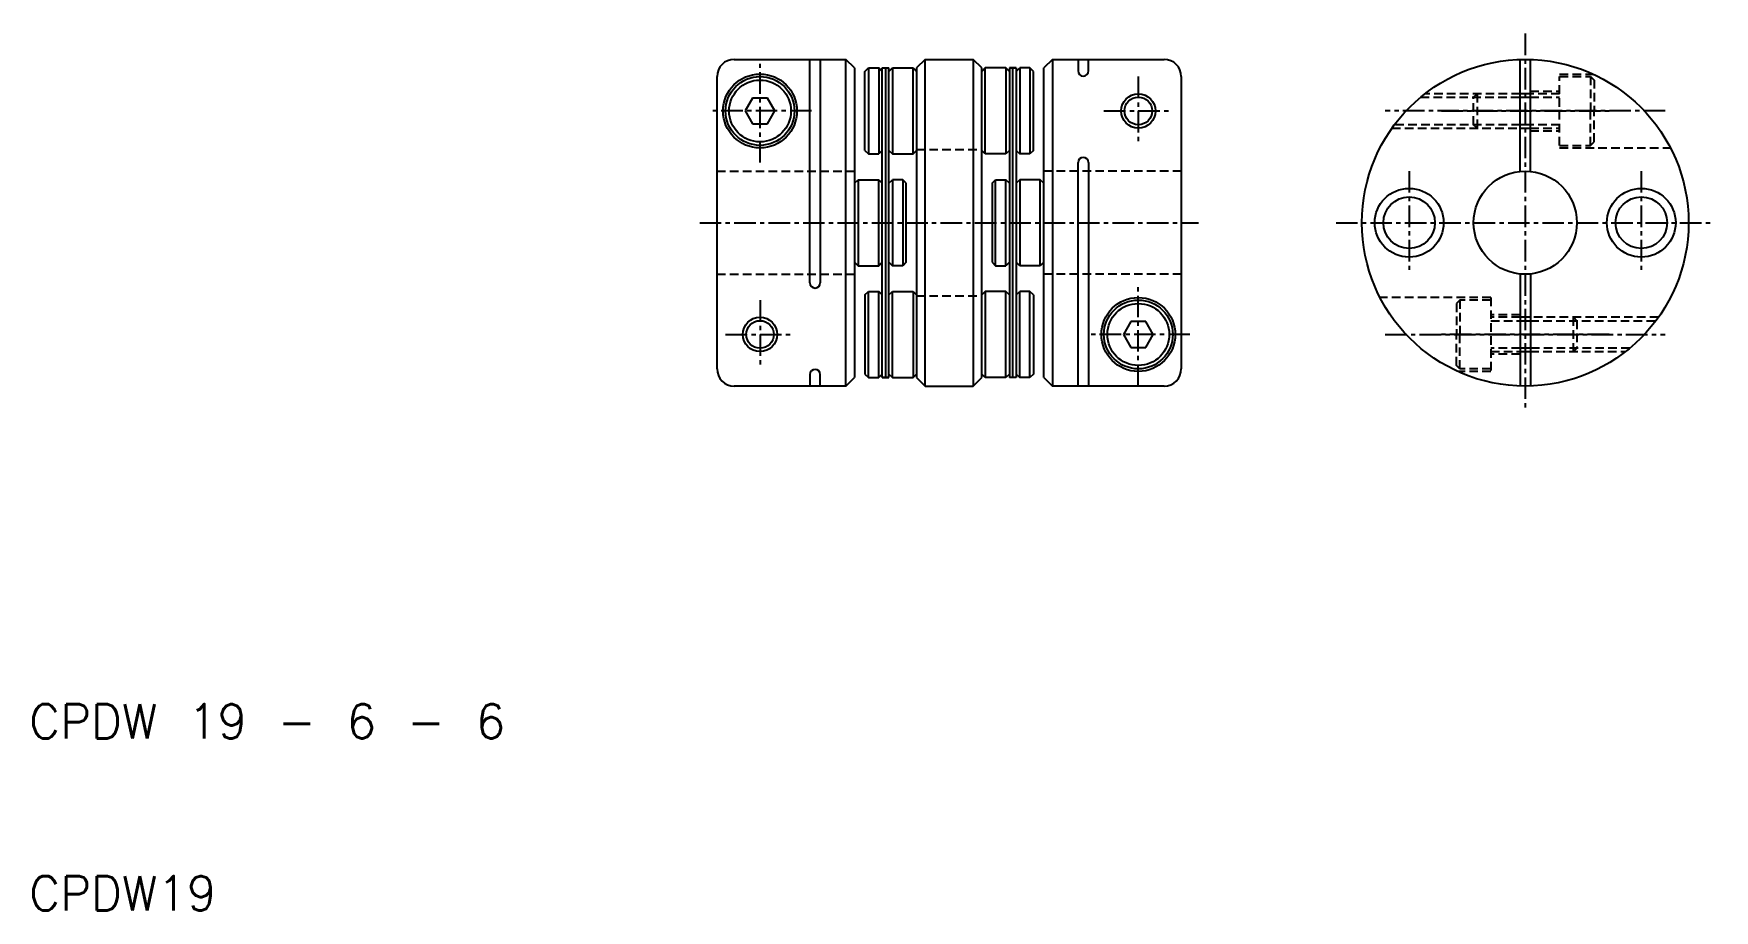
# Model space of a CAD drawing. Extents: x 10.3 to 108, y 10 to 61.
import ezdxf

# ---------------------------------------------------------------- set-up
doc = ezdxf.new("R2010")
doc.units = 0
doc.linetypes.add('CENTER', pattern=[2, 1.25, -0.25, 0.25, -0.25])
doc.linetypes.add('DASHED', pattern=[0.75, 0.5, -0.25])
doc.layers.get('0').update_dxf_attribs({"linetype": 'CONTINUOUS'})
doc.layers.add('CENTER', color=1, linetype='CENTER')
doc.styles.get("Standard").update_dxf_attribs({"font": 'txt.shx'})

msp = doc.modelspace()

# ---------------------------------------------------------------- linework, layer by layer
at = {"color": 7, "linetype": 'CONTINUOUS'}
for p, q in [((51, 59.5), (57.5, 59.5)), ((55.4, 46.501), (55.4, 59.5)), ((56, 59.5), (56, 46.501)), ((57.5, 40.5), (57.5, 59.5)), ((58, 59), (57.5, 59.5)), ((58, 59), (58, 52.3)), ((58.6, 58.8), (58.8, 59)), ((58.6, 54.2), (58.6, 58.8)), ((58.8, 59), (59.4, 59)), ((58.8, 59), (58.8, 54)), ((59.6, 58.8), (59.4, 59)), ((59.4, 59), (59.4, 54)), ((59.6, 58.8), (59.6, 59)), ((59.6, 59), (60, 59)), ((59.6, 54.2), (59.6, 58.8)), ((59.8, 59), (59.8, 41)), ((60, 58.8), (60, 59)), ((60, 58.8), (60.2, 59)), ((60, 54.2), (60, 58.8)), ((60.2, 59), (61.4, 59)), ((60.2, 59), (60.2, 54)), ((61.4, 59), (61.6, 58.8)), ((61.4, 54), (61.4, 59)), ((62.1, 59.5), (61.6, 59)), ((61.6, 59), (61.6, 58.8)), ((61.6, 58.8), (61.6, 54.2)), ((62.1, 59.5), (64.9, 59.5)), ((62.1, 40.5), (62.1, 59.5)), ((65.4, 59), (64.9, 59.5)), ((64.9, 59.5), (64.9, 40.5)), ((65.4, 58.8), (65.4, 59)), ((65.6, 59), (65.4, 58.8)), ((65.4, 54.2), (65.4, 58.8)), ((66.8, 59), (65.6, 59)), ((65.6, 54), (65.6, 59)), ((67, 58.8), (66.8, 59)), ((66.8, 59), (66.8, 54)), ((67, 59), (67.4, 59)), ((67.4, 59), (67, 59)), ((67, 59), (67, 58.8)), ((67, 58.8), (67, 54.2)), ((67.2, 41), (67.2, 59)), ((67.4, 58.8), (67.6, 59)), ((67.4, 59), (67.4, 58.8)), ((67.4, 58.8), (67.4, 54.2)), ((68.2, 59), (67.6, 59)), ((67.6, 59), (67.6, 54)), ((68.4, 58.8), (68.2, 59)), ((68.2, 59), (68.2, 54)), ((68.4, 54.2), (68.4, 58.8)), ((69.5, 59.5), (69, 59)), ((69, 52.3), (69, 59)), ((69.5, 59.5), (76, 59.5)), ((69.5, 59.5), (69.5, 40.5)), ((71, 59.5), (71, 58.829)), ((71.6, 58.829), (71.6, 59.5)), ((96.7, 52.985), (96.7, 59.495)), ((97.3, 52.985), (97.3, 59.495)), ((50, 41.5), (50, 58.5)), ((77, 58.5), (77, 41.5)), ((96.7, 54.46), (96.7, 58.487)), ((52.067, 57.25), (51.634, 56.5)), ((52.933, 57.25), (52.067, 57.25)), ((53.366, 56.5), (52.933, 57.25)), ((97.3, 57.5), (96.7, 57.5)), ((51.634, 56.5), (52.067, 55.75)), ((52.067, 55.75), (52.933, 55.75)), ((52.933, 55.75), (53.366, 56.5)), ((96.7, 55.5), (97.3, 55.5)), ((58.6, 54.2), (58.8, 54)), ((58.8, 54), (59.4, 54)), ((59.6, 54.2), (59.4, 54)), ((59.6, 52.3), (59.6, 54.2)), ((60, 52.3), (60, 54.2)), ((60, 54.2), (60.2, 54)), ((60.2, 54), (61.4, 54)), ((61.4, 54), (61.6, 54.2)), ((61.6, 54.2), (61.6, 45.8)), ((65.4, 45.8), (65.4, 54.2)), ((65.6, 54), (65.4, 54.2)), ((66.8, 54), (65.6, 54)), ((67, 54.2), (66.8, 54)), ((67, 54.2), (67, 52.3)), ((67.4, 54.2), (67.4, 52.3)), ((67.4, 54.2), (67.6, 54)), ((68.2, 54), (67.6, 54)), ((68.4, 54.2), (68.2, 54)), ((71, 40.5), (71, 53.499)), ((71.6, 53.499), (71.6, 40.5)), ((58, 52.3), (58.2, 52.5)), ((58, 52.3), (58, 47.7)), ((58.2, 52.5), (59.4, 52.5)), ((58.2, 52.5), (58.2, 47.5)), ((59.4, 52.5), (59.6, 52.3)), ((59.4, 47.5), (59.4, 52.5)), ((59.6, 47.7), (59.6, 52.3)), ((60, 52.3), (60.2, 52.5)), ((60, 47.7), (60, 52.3)), ((60.8, 52.5), (60.2, 52.5)), ((60.2, 52.5), (60.2, 47.5)), ((61, 52.3), (60.8, 52.5)), ((60.8, 52.5), (60.8, 47.5)), ((61, 47.7), (61, 52.3)), ((66, 52.3), (66.2, 52.5)), ((66, 52.3), (66, 47.7)), ((66.2, 52.5), (66.8, 52.5)), ((66.2, 47.5), (66.2, 52.5)), ((67, 52.3), (66.8, 52.5)), ((66.8, 47.5), (66.8, 52.5)), ((67, 52.3), (67, 47.7)), ((67.6, 52.5), (67.4, 52.3)), ((67.4, 52.3), (67.4, 47.7)), ((68.8, 52.5), (67.6, 52.5)), ((67.6, 52.5), (67.6, 47.5)), ((69, 52.3), (68.8, 52.5)), ((68.8, 47.5), (68.8, 52.5)), ((69, 47.7), (69, 52.3)), ((58, 47.7), (58, 41)), ((58, 47.7), (58.2, 47.5)), ((58.2, 47.5), (59.4, 47.5)), ((59.4, 47.5), (59.6, 47.7)), ((59.6, 45.8), (59.6, 47.7)), ((60, 45.8), (60, 47.7)), ((60, 47.7), (60.2, 47.5)), ((60.8, 47.5), (60.2, 47.5)), ((61, 47.7), (60.8, 47.5)), ((66, 47.7), (66.2, 47.5)), ((66.2, 47.5), (66.8, 47.5)), ((67, 47.7), (66.8, 47.5)), ((67, 47.7), (67, 45.8)), ((67.4, 47.7), (67.4, 45.8)), ((67.6, 47.5), (67.4, 47.7)), ((68.8, 47.5), (67.6, 47.5)), ((69, 47.7), (68.8, 47.5)), ((69, 41), (69, 47.7)), ((96.7, 47.015), (96.7, 40.505)), ((97.3, 47.015), (97.3, 40.505)), ((58.6, 45.8), (58.8, 46)), ((58.8, 46), (59.4, 46)), ((58.8, 41), (58.8, 46)), ((59.6, 45.8), (59.4, 46)), ((59.4, 41), (59.4, 46)), ((60, 45.8), (60.2, 46)), ((60.2, 46), (61.4, 46)), ((60.2, 41), (60.2, 46)), ((61.4, 46), (61.6, 45.8)), ((61.4, 46), (61.4, 41)), ((65.6, 46), (65.4, 45.8)), ((66.8, 46), (65.6, 46)), ((65.6, 46), (65.6, 41)), ((67, 45.8), (66.8, 46)), ((66.8, 41), (66.8, 46)), ((67.4, 45.8), (67.6, 46)), ((68.2, 46), (67.6, 46)), ((67.6, 41), (67.6, 46)), ((68.4, 45.8), (68.2, 46)), ((68.2, 41), (68.2, 46)), ((58.6, 45.8), (58.6, 41.2)), ((59.6, 41.2), (59.6, 45.8)), ((60, 41.2), (60, 45.8)), ((61.6, 45.8), (61.6, 41.2)), ((65.4, 41.2), (65.4, 45.8)), ((67, 45.8), (67, 41.2)), ((67.4, 45.8), (67.4, 41.2)), ((68.4, 45.8), (68.4, 41.2)), ((97.3, 45.54), (97.3, 41.513)), ((74.067, 44.25), (73.634, 43.5)), ((74.933, 44.25), (74.067, 44.25)), ((75.366, 43.5), (74.933, 44.25)), ((97.3, 44.5), (96.7, 44.5)), ((73.634, 43.5), (74.067, 42.75)), ((74.933, 42.75), (75.366, 43.5)), ((74.067, 42.75), (74.933, 42.75)), ((96.7, 42.5), (97.3, 42.5)), ((55.4, 41.171), (55.4, 40.5)), ((56, 40.5), (56, 41.171)), ((58.6, 41.2), (58.8, 41)), ((59.6, 41.2), (59.4, 41)), ((59.6, 41), (59.6, 41.2)), ((60, 41.2), (60.2, 41)), ((60, 41), (60, 41.2)), ((61.4, 41), (61.6, 41.2)), ((61.6, 41.2), (61.6, 41)), ((65.6, 41), (65.4, 41.2)), ((65.4, 41), (65.4, 41.2)), ((67, 41.2), (66.8, 41)), ((67, 41.2), (67, 41)), ((67.4, 41.2), (67.4, 41)), ((67.4, 41.2), (67.6, 41)), ((68.4, 41.2), (68.2, 41)), ((57.5, 40.5), (51, 40.5)), ((57.5, 40.5), (58, 41)), ((58.8, 41), (59.4, 41)), ((60, 41), (59.6, 41)), ((59.6, 41), (60, 41)), ((60.2, 41), (61.4, 41)), ((61.6, 41), (62.1, 40.5)), ((62.1, 40.5), (64.9, 40.5)), ((62.1, 40.5), (64.9, 40.5)), ((64.9, 40.5), (65.4, 41)), ((66.8, 41), (65.6, 41)), ((67.4, 41), (67, 41)), ((68.2, 41), (67.6, 41)), ((69, 41), (69.5, 40.5)), ((76, 40.5), (69.5, 40.5))]:
    msp.add_line(p, q, dxfattribs=at)
at = {"color": 3, "linetype": 'DASHED'}
for p, q in [((99, 58.65), (100.928, 58.65)), ((99, 58.5), (100.8, 58.5)), ((99, 54.5), (99, 58.5)), ((100.8, 58.5), (101, 58.3)), ((100.8, 58.5), (100.8, 56.5)), ((101, 58.3), (101, 56.5)), ((90.921, 57.3), (96.7, 57.3)), ((96.7, 57.5), (91.169, 57.5)), ((94, 57.3), (94.2, 57.5)), ((94, 55.7), (94, 57.3)), ((94.2, 57.5), (94.2, 55.5)), ((97.3, 57.65), (99, 57.65)), ((99, 57.5), (97.3, 57.5)), ((97.3, 57.3), (99, 57.3)), ((100.8, 54.5), (100.8, 56.5)), ((101, 54.7), (101, 56.5)), ((89.254, 55.5), (96.7, 55.5)), ((96.7, 55.7), (89.4, 55.7)), ((94.2, 55.5), (94, 55.7)), ((99, 55.7), (97.3, 55.7)), ((97.3, 55.5), (99, 55.5)), ((97.3, 55.35), (99, 55.35)), ((61.6, 54.25), (65.4, 54.25)), ((99, 54.5), (100.8, 54.5)), ((99, 54.35), (105.446, 54.35)), ((100.8, 54.5), (101, 54.7)), ((50, 53), (58, 53)), ((77, 53), (69, 53)), ((50, 47), (58, 47)), ((77, 47), (69, 47)), ((61.6, 45.75), (65.4, 45.75)), ((95, 45.65), (88.554, 45.65)), ((93.2, 45.5), (93, 45.3)), ((93, 45.3), (93, 43.5)), ((93.2, 45.5), (93.2, 43.5)), ((95, 45.5), (93.2, 45.5)), ((95, 45.65), (95, 41.35)), ((96.7, 44.65), (95, 44.65)), ((96.7, 44.5), (95, 44.5)), ((95, 44.3), (96.7, 44.3)), ((104.746, 44.5), (97.3, 44.5)), ((97.3, 44.3), (104.6, 44.3)), ((99.8, 42.5), (99.8, 44.5)), ((99.8, 44.5), (100, 44.3)), ((100, 44.3), (100, 42.7)), ((93, 41.7), (93, 43.5)), ((93.2, 41.5), (93.2, 43.5)), ((96.7, 42.7), (95, 42.7)), ((95, 42.5), (96.7, 42.5)), ((96.7, 42.35), (95, 42.35)), ((103.079, 42.7), (97.3, 42.7)), ((97.3, 42.5), (102.831, 42.5)), ((100, 42.7), (99.8, 42.5)), ((93.2, 41.5), (93, 41.7)), ((95, 41.35), (93.072, 41.35)), ((95, 41.5), (93.2, 41.5))]:
    msp.add_line(p, q, dxfattribs=at)
at = {"color": 3}
for p, q in [((96.7, 57.3), (97.3, 57.3)), ((97.3, 55.7), (96.7, 55.7)), ((96.7, 44.3), (97.3, 44.3)), ((97.3, 42.7), (96.7, 42.7))]:
    msp.add_line(p, q, dxfattribs=at)
at = {"color": 7, "linetype": 'CONTINUOUS'}
for centre, radius in [((52.5, 56.5), 2.15), ((97, 50), 9.5), ((52.5, 56.5), 2), ((52.5, 56.5), 1.8), ((74.5, 56.5), 0.8), ((97, 50), 3), ((90.25, 50), 2), ((103.75, 50), 2), ((90.25, 50), 1.5), ((103.75, 50), 1.5), ((74.5, 43.5), 2.15), ((74.5, 43.5), 2), ((74.5, 43.5), 1.8), ((52.5, 43.5), 0.8)]:
    msp.add_circle(centre, radius, dxfattribs=at)
at = {"color": 3}
for centre in [(74.5, 56.5), (52.5, 43.5)]:
    msp.add_circle(centre, 1, dxfattribs=at)
at = {"color": 7, "linetype": 'CONTINUOUS'}
for centre, radius, start, end in [((51, 58.5), 1, 90, 180), ((71.3, 58.829), 0.3, 180, 0), ((76, 58.5), 1, 0, 90), ((71.3, 53.499), 0.3, 0, 180), ((55.7, 46.501), 0.3, 180, 0), ((51, 41.5), 1, 180, 270), ((55.7, 41.171), 0.3, 0, 180), ((76, 41.5), 1, 270, 0)]:
    msp.add_arc(centre, radius, start, end, dxfattribs=at)
at = {"layer": 'CENTER', "color": 1, "linetype": 'CENTER'}
for p, q in [((97, 61), (97, 39)), ((52.5, 53.5), (52.5, 59.5)), ((74.5, 58.5), (74.5, 54.5)), ((55.5, 56.5), (49.5, 56.5)), ((72.5, 56.5), (76.5, 56.5)), ((105.141, 56.5), (88.859, 56.5)), ((105.141, 56.5), (88.859, 56.5)), ((105.141, 56.5), (88.859, 56.5)), ((92.128, 56.5), (102.072, 56.5)), ((90.25, 53), (90.25, 47)), ((103.75, 53), (103.75, 47)), ((49, 50), (78, 50)), ((86, 50), (108, 50)), ((74.5, 40.5), (74.5, 46.5)), ((52.5, 45.5), (52.5, 41.5)), ((50.5, 43.5), (54.5, 43.5)), ((77.5, 43.5), (71.5, 43.5)), ((88.859, 43.5), (105.141, 43.5)), ((101.872, 43.5), (91.928, 43.5))]:
    msp.add_line(p, q, dxfattribs=at)

# ---------------------------------------------------------------- texts
at = {"color": 7, "linetype": 'CONTINUOUS'}
for s, p in [('CPDW 19 - 6 - 6', (10, 20)), ('CPDW19', (10, 10))]:
    msp.add_text(s, height=2, dxfattribs=at).set_placement(p)

doc.saveas('drawing.dxf')
